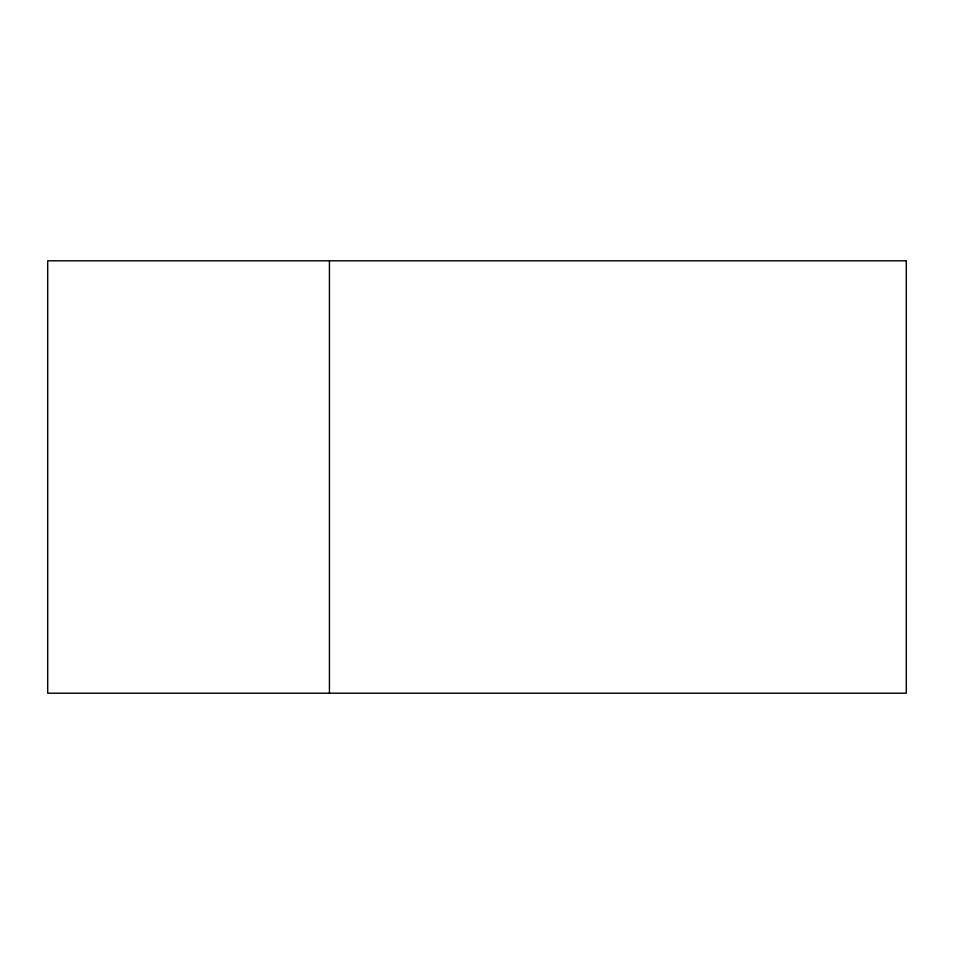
<?xml version="1.0" encoding="UTF-8"?>
<svg xmlns="http://www.w3.org/2000/svg" width="954" height="954" viewBox="0 0 954 954"><rect width="100%" height="100%" fill="white"/><g stroke="black" fill="none" stroke-linecap="round" stroke-linejoin="round"><path stroke-width="1.43" d="M329.44 260.8L329.44 693.2M906.3 260.8L47.7 260.8L47.7 693.2L906.3 693.2L906.3 260.8"/></g></svg>
